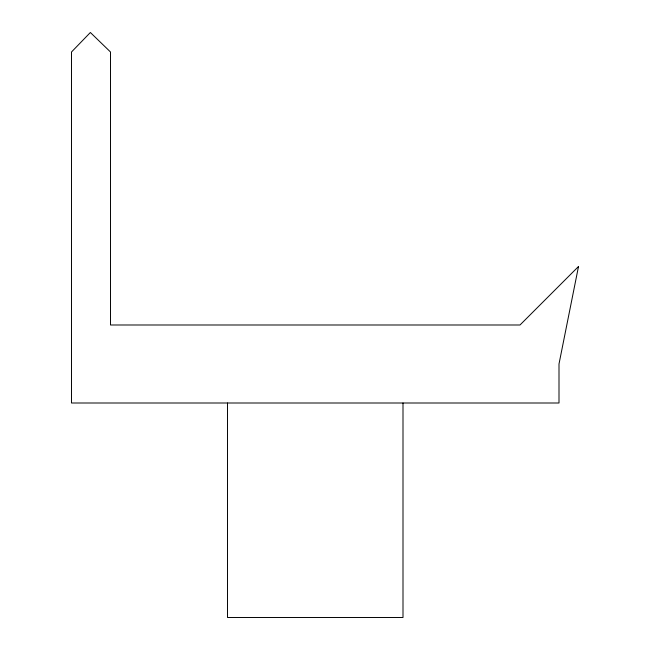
<?xml version="1.0" encoding="UTF-8"?>
<svg xmlns="http://www.w3.org/2000/svg" width="650" height="650" viewBox="0 0 650 650"><rect width="100%" height="100%" fill="white"/><g stroke="black" fill="none" stroke-linecap="round" stroke-linejoin="round"><path stroke-width="0.97" d="M403 403L403 617.5L227.5 617.5L227.5 403M578.508 266.492L559 363.992L559 403L71.492 403L71.492 51.992L90.366 32.5L110.5 51.992L110.5 324.992L520 324.992L578.508 266.492"/></g></svg>
